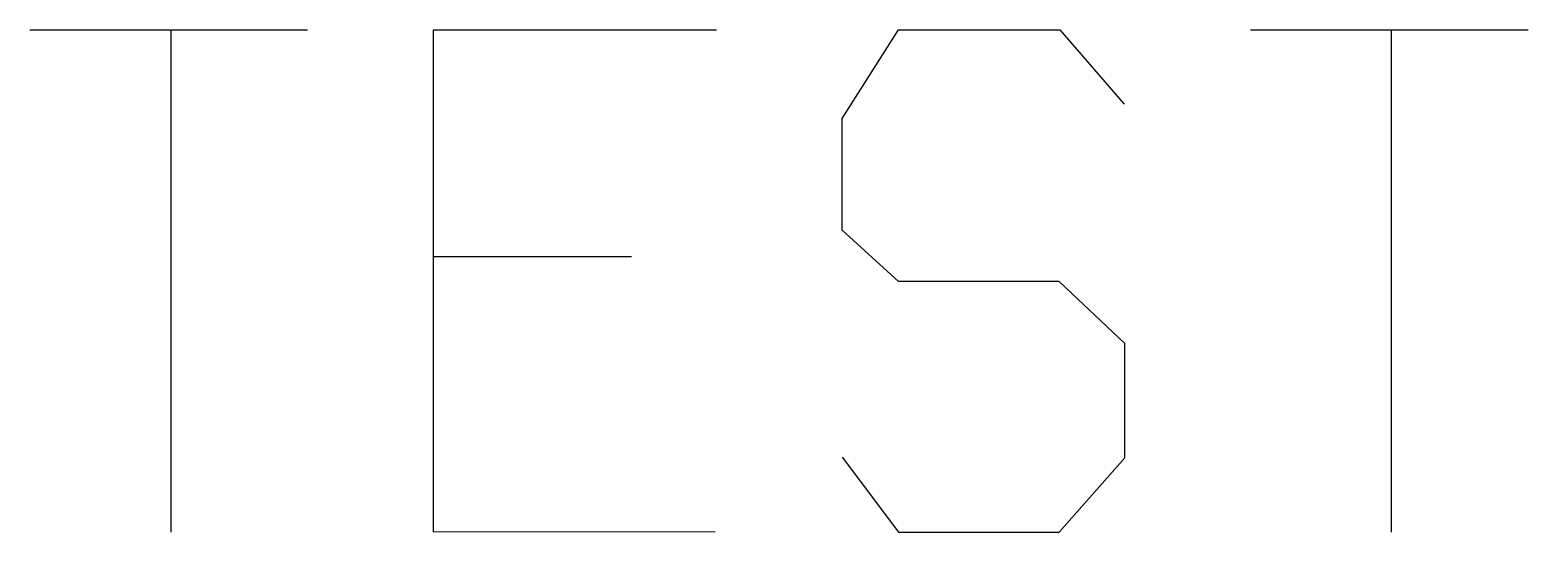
# Model space of a CAD drawing. Header units: metres. Extents: x 5 to 16.9, y 0.5 to 4.5.
import ezdxf

# ---------------------------------------------------------------- set-up
doc = ezdxf.new("R2010")
doc.units = ezdxf.units.M

msp = doc.modelspace()

# ---------------------------------------------------------------- linework, layer by layer
at = {"layer": 'MCD_Layer_0'}
for p, q in [((5, 4.5), (7.210588, 4.5)), ((6.123936, 0.5), (6.123936, 4.5)), ((8.212179, 0.501067), (8.212179, 4.5)), ((8.212179, 4.5), (10.467884, 4.5)), ((11.467884, 3.793262), (11.91696, 4.5)), ((11.91696, 4.5), (13.200027, 4.5)), ((13.200027, 4.5), (13.713256, 3.909833)), ((14.718601, 4.5), (16.929189, 4.5)), ((15.842536, 0.5), (15.842536, 4.5)), ((11.467884, 2.904372), (11.467884, 3.793262)), ((11.91696, 2.496357), (11.467884, 2.904372)), ((8.210588, 2.696359), (9.790161, 2.696359)), ((13.194682, 2.496357), (11.91696, 2.496357)), ((13.718601, 2.000909), (13.194682, 2.496357)), ((13.718601, 1.090159), (13.718601, 2.000909)), ((11.467884, 1.097446), (11.91696, 0.5)), ((13.194682, 0.5), (13.718601, 1.090159)), ((10.457212, 0.5), (8.212179, 0.501067)), ((11.91696, 0.5), (13.194682, 0.5))]:
    msp.add_line(p, q, dxfattribs=at)

doc.saveas('drawing.dxf')
